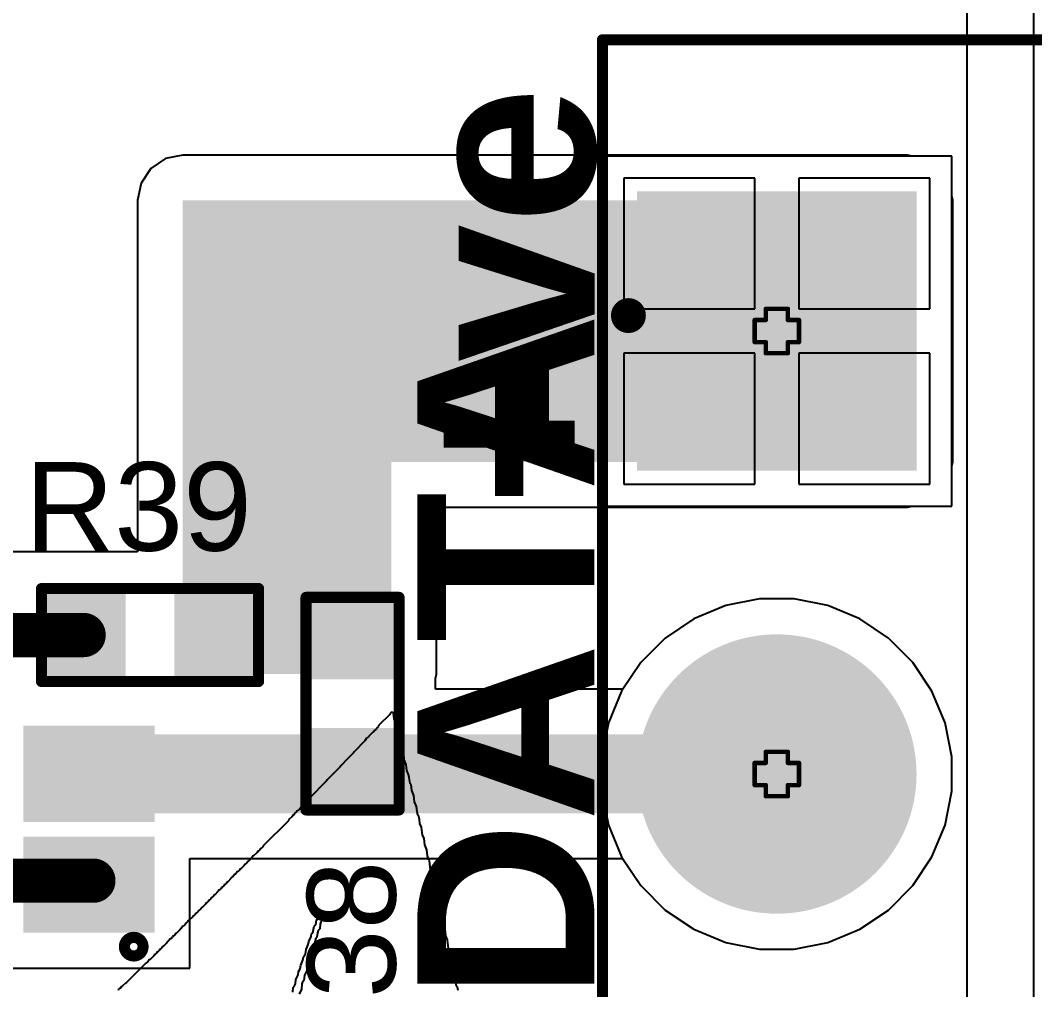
# Model space of a CAD drawing. Header units: inches. Extents: x -3 to 5437, y -3 to 5435.
# Drawn here: x 181.34 to 192.97, y 61.27 to 72.39 of the extents above; entities that cross this region are included whole.
import ezdxf

# ---------------------------------------------------------------- set-up
doc = ezdxf.new("R2010")
doc.units = ezdxf.units.IN
for name, color, linetype in [('Bottom Layer', 5, 'Continuous'), ('Bottom Overlay', 54, 'Continuous'), ('Bottom Solder', 6, 'Continuous'), ('Drill Drawing', 1, 'Continuous'), ('GND', 16, 'Continuous'), ('Multi-Layer', 9, 'Continuous'), ('Pad Holes', 156, 'Continuous'), ('PWR', 76, 'Continuous'), ('Top Layer', 1, 'Continuous'), ('Top Overlay', 2, 'Continuous'), ('Top Paste', 8, 'Continuous'), ('Top Solder', 216, 'Continuous')]:
    doc.layers.add(name, color=color, linetype=linetype)
doc.styles.add('Arial', font='', dxfattribs={"height": 0.2})
doc.styles.add('Arial_Bold', font='', dxfattribs={"height": 0.2})
doc.styles.get('Arial').set_extended_font_data('Arial')
doc.styles.get('Arial_Bold').set_extended_font_data('Arial', bold=True)

# ---------------------------------------------------------------- blocks, each defined once
blk = doc.blocks.new('R___0603_226')
at = {"layer": 'Top Layer'}
for points in [[(-0.381, 0.4445), (-0.381, -0.4445), (-1.143, -0.4445), (-1.143, 0.4445)], [(1.143, 0.4445), (1.143, -0.4445), (0.381, -0.4445), (0.381, 0.4445)]]:
    blk.add_hatch(color=1, dxfattribs=at).paths.add_polyline_path(points)
at = {"layer": 'Top Paste'}
for points in [[(-0.381, 0.4445), (-0.381, -0.4445), (-1.143, -0.4445), (-1.143, 0.4445)], [(1.143, 0.4445), (1.143, -0.4445), (0.381, -0.4445), (0.381, 0.4445)]]:
    blk.add_hatch(color=8, dxfattribs=at).paths.add_polyline_path(points)
at = {"layer": 'Top Solder'}
for points in [[(-0.2794, 0.5461), (-0.2794, -0.5461), (-1.2446, -0.5461), (-1.2446, 0.5461)], [(1.2446, 0.5461), (1.2446, -0.5461), (0.2794, -0.5461), (0.2794, 0.5461)]]:
    blk.add_hatch(color=216, dxfattribs=at).paths.add_polyline_path(points)
at = {"layer": 'Top Overlay'}
for points in [[(-1.2192, 0.5334, 0.127, 0.127, 0), (-1.2192, -0.5334, 0.127, 0.127, 0)], [(-1.2192, 0.5334, 0.127, 0.127, 0), (1.2192, 0.5334, 0.127, 0.127, 0)], [(1.2192, 0.5334, 0.127, 0.127, 0), (1.2192, -0.5334, 0.127, 0.127, 0)], [(-1.2192, -0.5334, 0.127, 0.127, 0), (1.2192, -0.5334, 0.127, 0.127, 0)]]:
    blk.add_lwpolyline(points, format="xyseb", dxfattribs=at)
for points in [[(-1.25095, 0.5334, 0.0635, 0.0635, 1), (-1.18745, 0.5334, 0.0635, 0.0635, 1)], [(-1.25095, 0.5334, 0.0635, 0.0635, 1), (-1.18745, 0.5334, 0.0635, 0.0635, 1)], [(1.18745, 0.5334, 0.0635, 0.0635, 1), (1.25095, 0.5334, 0.0635, 0.0635, 1)], [(1.18745, 0.5334, 0.0635, 0.0635, 1), (1.25095, 0.5334, 0.0635, 0.0635, 1)], [(-1.25095, -0.5334, 0.0635, 0.0635, 1), (-1.18745, -0.5334, 0.0635, 0.0635, 1)], [(-1.25095, -0.5334, 0.0635, 0.0635, 1), (-1.18745, -0.5334, 0.0635, 0.0635, 1)], [(1.18745, -0.5334, 0.0635, 0.0635, 1), (1.25095, -0.5334, 0.0635, 0.0635, 1)], [(1.18745, -0.5334, 0.0635, 0.0635, 1), (1.25095, -0.5334, 0.0635, 0.0635, 1)]]:
    blk.add_lwpolyline(points, format="xyseb", close=True, dxfattribs=at)
blk = doc.blocks.new('PS2801C_1_F3_A_229')
at = {"layer": 'Top Layer'}
for points in [[(-3.8, 1.085), (-2.5, 1.085), (-2.5, 0.185), (-3.8, 0.185)], [(2.5, 1.085), (3.8, 1.085), (3.8, 0.185), (2.5, 0.185)], [(-3.8, -0.185), (-2.5, -0.185), (-2.5, -1.085), (-3.8, -1.085)], [(2.5, -0.185), (3.8, -0.185), (3.8, -1.085), (2.5, -1.085)]]:
    blk.add_hatch(color=1, dxfattribs=at).paths.add_polyline_path(points)
at = {"layer": 'Top Paste'}
for points in [[(-3.8, 1.085), (-2.5, 1.085), (-2.5, 0.185), (-3.8, 0.185)], [(2.5, 1.085), (3.8, 1.085), (3.8, 0.185), (2.5, 0.185)], [(-3.8, -0.185), (-2.5, -0.185), (-2.5, -1.085), (-3.8, -1.085)], [(2.5, -0.185), (3.8, -0.185), (3.8, -1.085), (2.5, -1.085)]]:
    blk.add_hatch(color=8, dxfattribs=at).paths.add_polyline_path(points)
at = {"layer": 'Top Solder'}
for points in [[(-3.902, 1.187), (-2.398, 1.187), (-2.398, 0.083), (-3.902, 0.083)], [(2.398, 1.187), (3.902, 1.187), (3.902, 0.083), (2.398, 0.083)], [(-3.902, -0.083), (-2.398, -0.083), (-2.398, -1.187), (-3.902, -1.187)], [(2.398, -0.083), (3.902, -0.083), (3.902, -1.187), (2.398, -1.187)]]:
    blk.add_hatch(color=216, dxfattribs=at).paths.add_polyline_path(points)
at = {"layer": 'Top Overlay'}
for points in [[(-3.556, 1.346, 0.127, 0.127, 1), (-3.77, 1.346, 0.127, 0.127, 1)], [(-3.802, 1.346, 0.0635, 0.0635, 1), (-3.738, 1.346, 0.0635, 0.0635, 1)], [(-3.588, 1.346, 0.0635, 0.0635, 1), (-3.525, 1.346, 0.0635, 0.0635, 1)], [(-1.917, 1.448, 0.0635, 0.0635, 1), (-1.853, 1.448, 0.0635, 0.0635, 1)], [(1.969, 1.448, 0.0635, 0.0635, 1), (2.033, 1.448, 0.0635, 0.0635, 1)], [(-1.917, -1.448, 0.0635, 0.0635, 1), (-1.853, -1.448, 0.0635, 0.0635, 1)], [(1.969, -1.448, 0.0635, 0.0635, 1), (2.033, -1.448, 0.0635, 0.0635, 1)]]:
    blk.add_lwpolyline(points, format="xyseb", close=True, dxfattribs=at)
for points in [[(2.001, 1.448, 0.127, 0.127, 0), (-1.885, 1.448, 0.127, 0.127, 0)], [(2.001, -1.448, 0.127, 0.127, 0), (-1.885, -1.448, 0.127, 0.127, 0)]]:
    blk.add_lwpolyline(points, format="xyseb", dxfattribs=at)
blk = doc.blocks.new('TBP01R1_508_03BE_326')
at = {"layer": 'Bottom Layer'}
blk.add_hatch(color=5, dxfattribs=at).paths.add_polyline_path([(-4.04, 1.5), (-1.04, 1.5), (-1.04, -1.5), (-4.04, -1.5)])
h = blk.add_hatch(color=5, dxfattribs=at)
edge = h.paths.add_edge_path()
edge.add_arc((2.54, 0), 1.5, 0, 360)
at = {"layer": 'Bottom Solder'}
blk.add_hatch(color=6, dxfattribs=at).paths.add_polyline_path([(-4.142, 1.602), (-0.938, 1.602), (-0.938, -1.602), (-4.142, -1.602)])
h = blk.add_hatch(color=6, dxfattribs=at)
edge = h.paths.add_edge_path()
edge.add_arc((2.54, 0), 1.602, 0, 360)
at = {"layer": 'GND'}
blk.add_hatch(color=16, dxfattribs=at).paths.add_polyline_path([(-4.04, 1.5), (-1.04, 1.5), (-1.04, -1.5), (-4.04, -1.5)])
h = blk.add_hatch(color=16, dxfattribs=at)
edge = h.paths.add_edge_path()
edge.add_arc((2.54, 0), 1.5, 0, 360)
at = {"layer": 'Multi-Layer'}
blk.add_hatch(color=9, dxfattribs=at).paths.add_polyline_path([(-4.04, 1.5), (-1.04, 1.5), (-1.04, -1.5), (-4.04, -1.5)])
h = blk.add_hatch(color=9, dxfattribs=at)
edge = h.paths.add_edge_path()
edge.add_arc((2.54, 0), 1.5, 0, 360)
at = {"layer": 'Pad Holes'}
h = blk.add_hatch(color=7, dxfattribs=at)
edge = h.paths.add_edge_path()
edge.add_arc((-2.54, 0), 0.85, 0, 360)
h = blk.add_hatch(color=7, dxfattribs=at)
edge = h.paths.add_edge_path()
edge.add_arc((2.54, 0), 0.85, 0, 360)
at = {"layer": 'PWR'}
blk.add_hatch(color=76, dxfattribs=at).paths.add_polyline_path([(-4.04, 1.5), (-1.04, 1.5), (-1.04, -1.5), (-4.04, -1.5)])
h = blk.add_hatch(color=76, dxfattribs=at)
edge = h.paths.add_edge_path()
edge.add_arc((2.54, 0), 1.5, 0, 360)
at = {"layer": 'Top Layer'}
blk.add_hatch(color=1, dxfattribs=at).paths.add_polyline_path([(-4.04, 1.5), (-1.04, 1.5), (-1.04, -1.5), (-4.04, -1.5)])
h = blk.add_hatch(color=1, dxfattribs=at)
edge = h.paths.add_edge_path()
edge.add_arc((2.54, 0), 1.5, 0, 360)
at = {"layer": 'Top Solder'}
blk.add_hatch(color=216, dxfattribs=at).paths.add_polyline_path([(-4.142, 1.602), (-0.938, 1.602), (-0.938, -1.602), (-4.142, -1.602)])
h = blk.add_hatch(color=216, dxfattribs=at)
edge = h.paths.add_edge_path()
edge.add_arc((2.54, 0), 1.602, 0, 360)
at = {"layer": 'Top Overlay'}
for points in [[(-5.88, -2, 0.127, 0.127, 0), (-5.88, 10, 0.127, 0.127, 0)], [(10.96, -2, 0.127, 0.127, 0), (-5.88, -2, 0.127, 0.127, 0)]]:
    blk.add_lwpolyline(points, format="xyseb", dxfattribs=at)
for points in [[(-2.618, -1.702, 0.2, 0.2, 1), (-2.818, -1.702, 0.2, 0.2, 1)], [(-2.868, -1.702, 0.1, 0.1, 1), (-2.768, -1.702, 0.1, 0.1, 1)], [(-2.668, -1.702, 0.1, 0.1, 1), (-2.568, -1.702, 0.1, 0.1, 1)], [(-5.912, -2, 0.0635, 0.0635, 1), (-5.848, -2, 0.0635, 0.0635, 1)], [(-5.912, -2, 0.0635, 0.0635, 1), (-5.848, -2, 0.0635, 0.0635, 1)]]:
    blk.add_lwpolyline(points, format="xyseb", close=True, dxfattribs=at)
blk = doc.blocks.new('RES_0603_432')
at = {"layer": 'Top Layer'}
for points in [[(-0.381, 0.4445), (-0.381, -0.4445), (-1.143, -0.4445), (-1.143, 0.4445)], [(1.143, 0.4445), (1.143, -0.4445), (0.381, -0.4445), (0.381, 0.4445)]]:
    blk.add_hatch(color=1, dxfattribs=at).paths.add_polyline_path(points)
at = {"layer": 'Top Paste'}
for points in [[(-0.381, 0.4445), (-0.381, -0.4445), (-1.143, -0.4445), (-1.143, 0.4445)], [(1.143, 0.4445), (1.143, -0.4445), (0.381, -0.4445), (0.381, 0.4445)]]:
    blk.add_hatch(color=8, dxfattribs=at).paths.add_polyline_path(points)
at = {"layer": 'Top Solder'}
for points in [[(-0.2794, 0.5461), (-0.2794, -0.5461), (-1.2446, -0.5461), (-1.2446, 0.5461)], [(1.2446, 0.5461), (1.2446, -0.5461), (0.2794, -0.5461), (0.2794, 0.5461)]]:
    blk.add_hatch(color=216, dxfattribs=at).paths.add_polyline_path(points)
at = {"layer": 'Top Overlay'}
for points in [[(-1.2446, 0.5334, 0.127, 0.127, 0), (1.2446, 0.5334, 0.127, 0.127, 0)], [(-1.2446, -0.5334, 0.127, 0.127, 0), (-1.2446, 0.5334, 0.127, 0.127, 0)], [(1.2446, -0.5334, 0.127, 0.127, 0), (1.2446, 0.5334, 0.127, 0.127, 0)], [(-1.2446, -0.5334, 0.127, 0.127, 0), (1.2446, -0.5334, 0.127, 0.127, 0)]]:
    blk.add_lwpolyline(points, format="xyseb", dxfattribs=at)
for points in [[(-1.27635, 0.5334, 0.0635, 0.0635, 1), (-1.21285, 0.5334, 0.0635, 0.0635, 1)], [(-1.27635, 0.5334, 0.0635, 0.0635, 1), (-1.21285, 0.5334, 0.0635, 0.0635, 1)], [(1.21285, 0.5334, 0.0635, 0.0635, 1), (1.27635, 0.5334, 0.0635, 0.0635, 1)], [(1.21285, 0.5334, 0.0635, 0.0635, 1), (1.27635, 0.5334, 0.0635, 0.0635, 1)], [(-1.27635, -0.5334, 0.0635, 0.0635, 1), (-1.21285, -0.5334, 0.0635, 0.0635, 1)], [(-1.27635, -0.5334, 0.0635, 0.0635, 1), (-1.21285, -0.5334, 0.0635, 0.0635, 1)], [(1.21285, -0.5334, 0.0635, 0.0635, 1), (1.27635, -0.5334, 0.0635, 0.0635, 1)], [(1.21285, -0.5334, 0.0635, 0.0635, 1), (1.27635, -0.5334, 0.0635, 0.0635, 1)]]:
    blk.add_lwpolyline(points, format="xyseb", close=True, dxfattribs=at)

msp = doc.modelspace()

# ---------------------------------------------------------------- hatches: boundary and pattern name
at = {"layer": 'Top Layer'}
for points in [[(183.206, 64.894), (185.596, 64.894), (185.596, 70.327), (183.206, 70.327)], [(183.206, 67.327), (191.517, 67.327), (191.517, 70.327), (183.206, 70.327)], [(181.505, 63.298), (190.017, 63.298), (190.017, 64.204), (181.505, 64.204)]]:
    msp.add_hatch(color=1, dxfattribs=at).paths.add_polyline_path(points)

# ---------------------------------------------------------------- linework, layer by layer
at = {"layer": 'Bottom Layer'}
for p, q in [((192.964, 22.022), (192.964, 82.956)), ((192.195, 82.54), (192.195, 22.34)), ((192.025, 70.835), (188.009, 70.835)), ((188.009, 70.835), (188.009, 66.819)), ((192.025, 66.819), (192.025, 70.835)), ((188.009, 66.819), (192.025, 66.819)), ((189.819, 65.755), (189.431, 65.678)), ((190.215, 65.755), (189.819, 65.755)), ((190.603, 65.678), (190.215, 65.755)), ((189.431, 65.678), (189.066, 65.527)), ((190.968, 65.527), (190.603, 65.678)), ((189.066, 65.527), (188.737, 65.307)), ((191.297, 65.307), (190.968, 65.527)), ((188.737, 65.307), (188.457, 65.027)), ((191.577, 65.027), (191.297, 65.307)), ((188.457, 65.027), (188.237, 64.698)), ((191.796, 64.698), (191.577, 65.027)), ((188.237, 64.698), (188.086, 64.333)), ((191.948, 64.333), (191.796, 64.698)), ((188.086, 64.333), (188.009, 63.945)), ((192.025, 63.945), (191.948, 64.333)), ((188.009, 63.945), (188.009, 63.549)), ((192.025, 63.549), (192.025, 63.945)), ((188.009, 63.549), (188.086, 63.161)), ((191.948, 63.161), (192.025, 63.549)), ((188.086, 63.161), (188.237, 62.796)), ((191.796, 62.796), (191.948, 63.161)), ((188.237, 62.796), (188.457, 62.467)), ((191.577, 62.467), (191.796, 62.796)), ((188.457, 62.467), (188.737, 62.187)), ((191.297, 62.187), (191.577, 62.467)), ((188.737, 62.187), (189.066, 61.968)), ((190.968, 61.968), (191.297, 62.187)), ((189.066, 61.968), (189.431, 61.816)), ((190.603, 61.816), (190.968, 61.968)), ((189.431, 61.816), (189.819, 61.739)), ((190.215, 61.739), (190.603, 61.816)), ((189.819, 61.739), (190.215, 61.739))]:
    msp.add_line(p, q, dxfattribs=at)
at = {"layer": 'Bottom Overlay'}
for p, q in [((185.584, 64.442), (185.578, 64.429)), ((185.6, 64.457), (185.584, 64.442)), ((185.615, 64.454), (185.6, 64.457)), ((185.621, 64.442), (185.615, 64.454)), ((185.628, 64.38), (185.621, 64.442)), ((185.578, 64.429), (185.455, 64.306)), ((185.646, 64.337), (185.628, 64.38)), ((185.652, 64.299), (185.646, 64.337)), ((185.383, 64.228), (185.337, 64.182)), ((185.396, 64.235), (185.383, 64.228)), ((185.402, 64.247), (185.396, 64.235)), ((185.424, 64.262), (185.402, 64.247)), ((185.43, 64.275), (185.424, 64.262)), ((185.448, 64.293), (185.43, 64.275)), ((185.455, 64.306), (185.448, 64.293)), ((185.658, 64.256), (185.652, 64.299)), ((185.665, 64.232), (185.658, 64.256)), ((185.677, 64.219), (185.665, 64.232)), ((185.683, 64.164), (185.677, 64.219)), ((185.294, 64.126), (185.17, 64.003)), ((185.312, 64.157), (185.294, 64.126)), ((185.322, 64.167), (185.312, 64.157)), ((185.334, 64.173), (185.322, 64.167)), ((185.337, 64.182), (185.334, 64.173)), ((185.696, 64.12), (185.683, 64.164)), ((185.708, 64.108), (185.696, 64.12)), ((185.714, 64.04), (185.708, 64.108)), ((185.164, 63.991), (185.099, 63.926)), ((185.17, 64.003), (185.164, 63.991)), ((185.72, 64.015), (185.714, 64.04)), ((185.739, 63.984), (185.72, 64.015)), ((185.745, 63.91), (185.739, 63.984)), ((185.096, 63.923), (185.016, 63.842)), ((185.099, 63.926), (185.096, 63.923)), ((185.767, 63.858), (185.745, 63.91)), ((185.776, 63.787), (185.767, 63.858)), ((185.01, 63.83), (184.861, 63.682)), ((185.016, 63.842), (185.01, 63.83)), ((185.794, 63.743), (185.776, 63.787)), ((185.801, 63.706), (185.794, 63.743)), ((184.855, 63.669), (184.657, 63.472)), ((184.861, 63.682), (184.855, 63.669)), ((185.807, 63.663), (185.801, 63.706)), ((185.813, 63.638), (185.807, 63.663)), ((185.825, 63.626), (185.813, 63.638)), ((185.831, 63.558), (185.825, 63.626)), ((185.856, 63.502), (185.831, 63.558)), ((184.593, 63.394), (184.58, 63.388)), ((184.605, 63.413), (184.593, 63.394)), ((184.627, 63.428), (184.605, 63.413)), ((184.633, 63.441), (184.627, 63.428)), ((184.651, 63.459), (184.633, 63.441)), ((184.657, 63.472), (184.651, 63.459)), ((185.862, 63.428), (185.856, 63.502)), ((185.887, 63.373), (185.862, 63.428)), ((184.478, 63.28), (184.46, 63.268)), ((184.484, 63.292), (184.478, 63.28)), ((184.494, 63.302), (184.484, 63.292)), ((184.506, 63.308), (184.494, 63.302)), ((184.518, 63.326), (184.506, 63.308)), ((184.54, 63.342), (184.518, 63.326)), ((184.546, 63.354), (184.54, 63.342)), ((184.555, 63.363), (184.546, 63.354)), ((184.568, 63.37), (184.555, 63.363)), ((184.58, 63.388), (184.568, 63.37)), ((185.893, 63.317), (185.887, 63.373)), ((185.899, 63.274), (185.893, 63.317)), ((184.416, 63.212), (184.126, 62.922)), ((184.423, 63.224), (184.416, 63.212)), ((184.454, 63.255), (184.423, 63.224)), ((184.46, 63.268), (184.454, 63.255)), ((185.912, 63.261), (185.899, 63.274)), ((185.918, 63.224), (185.912, 63.261)), ((185.924, 63.181), (185.918, 63.224)), ((185.943, 63.138), (185.924, 63.181)), ((185.949, 63.076), (185.943, 63.138)), ((185.955, 63.051), (185.949, 63.076)), ((185.974, 63.008), (185.955, 63.051)), ((185.98, 62.934), (185.974, 63.008)), ((186.004, 62.878), (185.98, 62.934)), ((184.058, 62.847), (184.018, 62.807)), ((184.064, 62.86), (184.058, 62.847)), ((184.074, 62.863), (184.064, 62.86)), ((184.089, 62.878), (184.074, 62.863)), ((184.095, 62.891), (184.089, 62.878)), ((184.104, 62.894), (184.095, 62.891)), ((184.12, 62.909), (184.104, 62.894)), ((184.126, 62.922), (184.12, 62.909)), ((186.011, 62.81), (186.004, 62.878)), ((183.91, 62.699), (183.87, 62.659)), ((183.916, 62.711), (183.91, 62.699)), ((183.925, 62.715), (183.916, 62.711)), ((183.941, 62.73), (183.925, 62.715)), ((183.947, 62.742), (183.941, 62.73)), ((183.956, 62.745), (183.947, 62.742)), ((183.972, 62.761), (183.956, 62.745)), ((183.978, 62.773), (183.972, 62.761)), ((183.987, 62.776), (183.978, 62.773)), ((184.002, 62.792), (183.987, 62.776)), ((184.009, 62.804), (184.002, 62.792)), ((184.018, 62.807), (184.009, 62.804)), ((186.023, 62.767), (186.011, 62.81)), ((186.035, 62.755), (186.023, 62.767)), ((186.042, 62.674), (186.035, 62.755)), ((183.792, 62.582), (183.777, 62.566)), ((183.799, 62.594), (183.792, 62.582)), ((183.808, 62.597), (183.799, 62.594)), ((183.823, 62.613), (183.808, 62.597)), ((183.829, 62.625), (183.823, 62.613)), ((183.839, 62.628), (183.829, 62.625)), ((183.854, 62.644), (183.839, 62.628)), ((183.86, 62.656), (183.854, 62.644)), ((183.87, 62.659), (183.86, 62.656)), ((186.048, 62.65), (186.042, 62.674)), ((186.06, 62.637), (186.048, 62.65)), ((186.066, 62.625), (186.06, 62.637)), ((186.072, 62.545), (186.066, 62.625)), ((183.675, 62.464), (183.66, 62.449)), ((183.681, 62.477), (183.675, 62.464)), ((183.69, 62.48), (183.681, 62.477)), ((183.706, 62.495), (183.69, 62.48)), ((183.712, 62.508), (183.706, 62.495)), ((183.721, 62.511), (183.712, 62.508)), ((183.761, 62.551), (183.721, 62.511)), ((183.768, 62.563), (183.761, 62.551)), ((183.777, 62.566), (183.768, 62.563)), ((186.088, 62.505), (186.072, 62.545)), ((186.097, 62.471), (186.088, 62.505)), ((186.103, 62.409), (186.097, 62.471)), ((183.558, 62.347), (183.542, 62.331)), ((183.564, 62.359), (183.558, 62.347)), ((183.573, 62.362), (183.564, 62.359)), ((183.613, 62.403), (183.573, 62.362)), ((183.619, 62.415), (183.613, 62.403)), ((183.629, 62.418), (183.619, 62.415)), ((183.644, 62.433), (183.629, 62.418)), ((183.65, 62.446), (183.644, 62.433)), ((183.66, 62.449), (183.65, 62.446)), ((186.11, 62.384), (186.103, 62.409)), ((186.122, 62.372), (186.11, 62.384)), ((186.128, 62.304), (186.122, 62.372)), ((183.465, 62.254), (183.425, 62.214)), ((183.471, 62.267), (183.465, 62.254)), ((183.48, 62.27), (183.471, 62.267)), ((183.496, 62.285), (183.48, 62.27)), ((183.502, 62.298), (183.496, 62.285)), ((183.511, 62.301), (183.502, 62.298)), ((183.527, 62.316), (183.511, 62.301)), ((183.533, 62.328), (183.527, 62.316)), ((183.542, 62.331), (183.533, 62.328)), ((186.134, 62.279), (186.128, 62.304)), ((186.153, 62.236), (186.134, 62.279)), ((186.159, 62.168), (186.153, 62.236)), ((183.323, 62.118), (183.317, 62.106)), ((183.332, 62.121), (183.323, 62.118)), ((183.347, 62.137), (183.332, 62.121)), ((183.354, 62.149), (183.347, 62.137)), ((183.363, 62.152), (183.354, 62.149)), ((183.378, 62.168), (183.363, 62.152)), ((183.385, 62.18), (183.378, 62.168)), ((183.394, 62.183), (183.385, 62.18)), ((183.409, 62.199), (183.394, 62.183)), ((183.415, 62.211), (183.409, 62.199)), ((183.425, 62.214), (183.415, 62.211)), ((184.762, 62.112), (184.772, 62.146)), ((184.772, 62.146), (184.79, 62.152)), ((184.79, 62.152), (184.806, 62.137)), ((184.806, 62.137), (184.812, 62.094)), ((186.165, 62.143), (186.159, 62.168)), ((186.184, 62.1), (186.165, 62.143)), ((183.205, 62.001), (183.199, 61.989)), ((183.215, 62.004), (183.205, 62.001)), ((183.23, 62.019), (183.215, 62.004)), ((183.236, 62.032), (183.23, 62.019)), ((183.246, 62.035), (183.236, 62.032)), ((183.261, 62.05), (183.246, 62.035)), ((183.267, 62.063), (183.261, 62.05)), ((183.276, 62.066), (183.267, 62.063)), ((183.317, 62.106), (183.276, 62.066)), ((184.695, 61.927), (184.713, 62.001)), ((184.713, 62.001), (184.732, 62.019)), ((184.732, 62.019), (184.738, 62.075)), ((184.738, 62.075), (184.756, 62.087)), ((184.756, 62.087), (184.762, 62.112)), ((184.781, 62.026), (184.775, 61.97)), ((184.787, 62.05), (184.781, 62.026)), ((184.8, 62.063), (184.787, 62.05)), ((184.806, 62.075), (184.8, 62.063)), ((184.812, 62.094), (184.806, 62.075)), ((186.19, 62.026), (186.184, 62.1)), ((186.208, 61.982), (186.19, 62.026)), ((183.088, 61.884), (183.082, 61.871)), ((183.097, 61.887), (183.088, 61.884)), ((183.113, 61.902), (183.097, 61.887)), ((183.119, 61.914), (183.113, 61.902)), ((183.128, 61.917), (183.119, 61.914)), ((183.168, 61.958), (183.128, 61.917)), ((183.174, 61.97), (183.168, 61.958)), ((183.184, 61.973), (183.174, 61.97)), ((183.199, 61.989), (183.184, 61.973)), ((184.651, 61.828), (184.676, 61.884)), ((184.676, 61.884), (184.682, 61.914)), ((184.682, 61.914), (184.695, 61.927)), ((184.75, 61.927), (184.744, 61.877)), ((184.756, 61.951), (184.75, 61.927)), ((184.775, 61.97), (184.756, 61.951)), ((186.215, 61.97), (186.208, 61.982)), ((186.221, 61.89), (186.215, 61.97)), ((186.239, 61.846), (186.221, 61.89)), ((182.971, 61.766), (182.964, 61.754)), ((182.98, 61.769), (182.971, 61.766)), ((183.02, 61.809), (182.98, 61.769)), ((183.026, 61.822), (183.02, 61.809)), ((183.035, 61.825), (183.026, 61.822)), ((183.051, 61.84), (183.035, 61.825)), ((183.057, 61.853), (183.051, 61.84)), ((183.066, 61.856), (183.057, 61.853)), ((183.082, 61.871), (183.066, 61.856)), ((184.62, 61.735), (184.645, 61.791)), ((184.645, 61.791), (184.651, 61.828)), ((184.701, 61.766), (184.688, 61.717)), ((184.713, 61.778), (184.701, 61.766)), ((184.719, 61.822), (184.713, 61.778)), ((184.732, 61.865), (184.719, 61.822)), ((184.744, 61.877), (184.732, 61.865)), ((186.245, 61.809), (186.239, 61.846)), ((186.252, 61.748), (186.245, 61.809)), ((182.872, 61.661), (182.832, 61.621)), ((182.878, 61.673), (182.872, 61.661)), ((182.887, 61.677), (182.878, 61.673)), ((182.903, 61.692), (182.887, 61.677)), ((182.909, 61.704), (182.903, 61.692)), ((182.918, 61.707), (182.909, 61.704)), ((182.934, 61.723), (182.918, 61.707)), ((182.94, 61.735), (182.934, 61.723)), ((182.949, 61.738), (182.94, 61.735)), ((182.964, 61.754), (182.949, 61.738)), ((184.583, 61.612), (184.589, 61.649)), ((184.589, 61.649), (184.614, 61.686)), ((184.614, 61.686), (184.62, 61.735)), ((184.682, 61.686), (184.657, 61.63)), ((184.688, 61.717), (184.682, 61.686)), ((186.27, 61.704), (186.252, 61.748)), ((186.276, 61.636), (186.27, 61.704)), ((182.782, 61.578), (182.56, 61.355)), ((182.804, 61.593), (182.782, 61.578)), ((182.819, 61.615), (182.804, 61.593)), ((182.832, 61.621), (182.819, 61.615)), ((184.552, 61.513), (184.559, 61.556)), ((184.559, 61.556), (184.583, 61.612)), ((184.633, 61.537), (184.627, 61.494)), ((184.651, 61.581), (184.633, 61.537)), ((184.657, 61.63), (184.651, 61.581)), ((186.283, 61.612), (186.276, 61.636)), ((186.301, 61.568), (186.283, 61.612)), ((186.307, 61.507), (186.301, 61.568)), ((184.503, 61.389), (184.528, 61.445)), ((184.528, 61.445), (184.534, 61.482)), ((184.534, 61.482), (184.552, 61.513)), ((184.602, 61.439), (184.593, 61.38)), ((184.627, 61.494), (184.602, 61.439)), ((186.313, 61.463), (186.307, 61.507)), ((186.329, 61.436), (186.313, 61.463)), ((186.338, 61.358), (186.329, 61.436)), ((182.504, 61.312), (182.492, 61.293)), ((182.516, 61.318), (182.504, 61.312)), ((182.547, 61.349), (182.516, 61.318)), ((182.56, 61.355), (182.547, 61.349)), ((184.472, 61.297), (184.484, 61.309)), ((184.484, 61.309), (184.497, 61.34)), ((184.497, 61.34), (184.503, 61.389)), ((184.571, 61.34), (184.565, 61.278)), ((184.583, 61.371), (184.571, 61.34)), ((184.593, 61.38), (184.583, 61.371)), ((186.344, 61.315), (186.338, 61.358)), ((186.357, 61.303), (186.344, 61.315)), ((186.363, 61.266), (186.357, 61.303)), ((182.47, 61.278), (182.464, 61.266)), ((182.479, 61.287), (182.47, 61.278)), ((182.492, 61.293), (182.479, 61.287)), ((184.466, 61.247), (184.472, 61.297)), ((184.565, 61.278), (184.54, 61.222))]:
    msp.add_line(p, q, dxfattribs=at)
at = {"layer": 'Drill Drawing'}
for points in [[(189.89, 68.954, 0.0508, 0.0508, 0), (189.89, 69.081, 0.0508, 0.0508, 0)], [(189.89, 69.081, 0.0508, 0.0508, 0), (190.144, 69.081, 0.0508, 0.0508, 0)], [(190.144, 68.954, 0.0508, 0.0508, 0), (190.144, 69.081, 0.0508, 0.0508, 0)], [(189.763, 68.7, 0.0508, 0.0508, 0), (189.763, 68.954, 0.0508, 0.0508, 0)], [(189.763, 68.954, 0.0508, 0.0508, 0), (189.89, 68.954, 0.0508, 0.0508, 0)], [(190.144, 68.954, 0.0508, 0.0508, 0), (190.271, 68.954, 0.0508, 0.0508, 0)], [(190.271, 68.7, 0.0508, 0.0508, 0), (190.271, 68.954, 0.0508, 0.0508, 0)], [(189.763, 68.7, 0.0508, 0.0508, 0), (189.89, 68.7, 0.0508, 0.0508, 0)], [(189.89, 68.573, 0.0508, 0.0508, 0), (189.89, 68.7, 0.0508, 0.0508, 0)], [(190.144, 68.7, 0.0508, 0.0508, 0), (190.271, 68.7, 0.0508, 0.0508, 0)], [(190.144, 68.573, 0.0508, 0.0508, 0), (190.144, 68.7, 0.0508, 0.0508, 0)], [(189.89, 68.573, 0.0508, 0.0508, 0), (190.144, 68.573, 0.0508, 0.0508, 0)], [(189.89, 63.874, 0.0508, 0.0508, 0), (189.89, 64.001, 0.0508, 0.0508, 0)], [(189.89, 64.001, 0.0508, 0.0508, 0), (190.144, 64.001, 0.0508, 0.0508, 0)], [(190.144, 63.874, 0.0508, 0.0508, 0), (190.144, 64.001, 0.0508, 0.0508, 0)], [(189.763, 63.62, 0.0508, 0.0508, 0), (189.763, 63.874, 0.0508, 0.0508, 0)], [(189.763, 63.874, 0.0508, 0.0508, 0), (189.89, 63.874, 0.0508, 0.0508, 0)], [(190.144, 63.874, 0.0508, 0.0508, 0), (190.271, 63.874, 0.0508, 0.0508, 0)], [(190.271, 63.62, 0.0508, 0.0508, 0), (190.271, 63.874, 0.0508, 0.0508, 0)], [(189.763, 63.62, 0.0508, 0.0508, 0), (189.89, 63.62, 0.0508, 0.0508, 0)], [(189.89, 63.493, 0.0508, 0.0508, 0), (189.89, 63.62, 0.0508, 0.0508, 0)], [(190.144, 63.62, 0.0508, 0.0508, 0), (190.271, 63.62, 0.0508, 0.0508, 0)], [(190.144, 63.493, 0.0508, 0.0508, 0), (190.144, 63.62, 0.0508, 0.0508, 0)], [(189.89, 63.493, 0.0508, 0.0508, 0), (190.144, 63.493, 0.0508, 0.0508, 0)]]:
    msp.add_lwpolyline(points, format="xyseb", dxfattribs=at)
for points in [[(189.877, 69.081, 0.0254, 0.0254, 1), (189.903, 69.081, 0.0254, 0.0254, 1)], [(189.877, 69.081, 0.0254, 0.0254, 1), (189.903, 69.081, 0.0254, 0.0254, 1)], [(190.131, 69.081, 0.0254, 0.0254, 1), (190.157, 69.081, 0.0254, 0.0254, 1)], [(190.131, 69.081, 0.0254, 0.0254, 1), (190.157, 69.081, 0.0254, 0.0254, 1)], [(189.75, 68.954, 0.0254, 0.0254, 1), (189.776, 68.954, 0.0254, 0.0254, 1)], [(189.75, 68.954, 0.0254, 0.0254, 1), (189.776, 68.954, 0.0254, 0.0254, 1)], [(189.877, 68.954, 0.0254, 0.0254, 1), (189.903, 68.954, 0.0254, 0.0254, 1)], [(189.877, 68.954, 0.0254, 0.0254, 1), (189.903, 68.954, 0.0254, 0.0254, 1)], [(190.131, 68.954, 0.0254, 0.0254, 1), (190.157, 68.954, 0.0254, 0.0254, 1)], [(190.131, 68.954, 0.0254, 0.0254, 1), (190.157, 68.954, 0.0254, 0.0254, 1)], [(190.258, 68.954, 0.0254, 0.0254, 1), (190.284, 68.954, 0.0254, 0.0254, 1)], [(190.258, 68.954, 0.0254, 0.0254, 1), (190.284, 68.954, 0.0254, 0.0254, 1)], [(189.75, 68.7, 0.0254, 0.0254, 1), (189.776, 68.7, 0.0254, 0.0254, 1)], [(189.75, 68.7, 0.0254, 0.0254, 1), (189.776, 68.7, 0.0254, 0.0254, 1)], [(189.877, 68.7, 0.0254, 0.0254, 1), (189.903, 68.7, 0.0254, 0.0254, 1)], [(189.877, 68.7, 0.0254, 0.0254, 1), (189.903, 68.7, 0.0254, 0.0254, 1)], [(190.131, 68.7, 0.0254, 0.0254, 1), (190.157, 68.7, 0.0254, 0.0254, 1)], [(190.131, 68.7, 0.0254, 0.0254, 1), (190.157, 68.7, 0.0254, 0.0254, 1)], [(190.258, 68.7, 0.0254, 0.0254, 1), (190.284, 68.7, 0.0254, 0.0254, 1)], [(190.258, 68.7, 0.0254, 0.0254, 1), (190.284, 68.7, 0.0254, 0.0254, 1)], [(189.877, 68.573, 0.0254, 0.0254, 1), (189.903, 68.573, 0.0254, 0.0254, 1)], [(189.877, 68.573, 0.0254, 0.0254, 1), (189.903, 68.573, 0.0254, 0.0254, 1)], [(190.131, 68.573, 0.0254, 0.0254, 1), (190.157, 68.573, 0.0254, 0.0254, 1)], [(190.131, 68.573, 0.0254, 0.0254, 1), (190.157, 68.573, 0.0254, 0.0254, 1)], [(189.877, 64.001, 0.0254, 0.0254, 1), (189.903, 64.001, 0.0254, 0.0254, 1)], [(189.877, 64.001, 0.0254, 0.0254, 1), (189.903, 64.001, 0.0254, 0.0254, 1)], [(190.131, 64.001, 0.0254, 0.0254, 1), (190.157, 64.001, 0.0254, 0.0254, 1)], [(190.131, 64.001, 0.0254, 0.0254, 1), (190.157, 64.001, 0.0254, 0.0254, 1)], [(189.75, 63.874, 0.0254, 0.0254, 1), (189.776, 63.874, 0.0254, 0.0254, 1)], [(189.75, 63.874, 0.0254, 0.0254, 1), (189.776, 63.874, 0.0254, 0.0254, 1)], [(189.877, 63.874, 0.0254, 0.0254, 1), (189.903, 63.874, 0.0254, 0.0254, 1)], [(189.877, 63.874, 0.0254, 0.0254, 1), (189.903, 63.874, 0.0254, 0.0254, 1)], [(190.131, 63.874, 0.0254, 0.0254, 1), (190.157, 63.874, 0.0254, 0.0254, 1)], [(190.131, 63.874, 0.0254, 0.0254, 1), (190.157, 63.874, 0.0254, 0.0254, 1)], [(190.258, 63.874, 0.0254, 0.0254, 1), (190.284, 63.874, 0.0254, 0.0254, 1)], [(190.258, 63.874, 0.0254, 0.0254, 1), (190.284, 63.874, 0.0254, 0.0254, 1)], [(189.75, 63.62, 0.0254, 0.0254, 1), (189.776, 63.62, 0.0254, 0.0254, 1)], [(189.75, 63.62, 0.0254, 0.0254, 1), (189.776, 63.62, 0.0254, 0.0254, 1)], [(189.877, 63.62, 0.0254, 0.0254, 1), (189.903, 63.62, 0.0254, 0.0254, 1)], [(189.877, 63.62, 0.0254, 0.0254, 1), (189.903, 63.62, 0.0254, 0.0254, 1)], [(190.131, 63.62, 0.0254, 0.0254, 1), (190.157, 63.62, 0.0254, 0.0254, 1)], [(190.131, 63.62, 0.0254, 0.0254, 1), (190.157, 63.62, 0.0254, 0.0254, 1)], [(190.258, 63.62, 0.0254, 0.0254, 1), (190.284, 63.62, 0.0254, 0.0254, 1)], [(190.258, 63.62, 0.0254, 0.0254, 1), (190.284, 63.62, 0.0254, 0.0254, 1)], [(189.877, 63.493, 0.0254, 0.0254, 1), (189.903, 63.493, 0.0254, 0.0254, 1)], [(189.877, 63.493, 0.0254, 0.0254, 1), (189.903, 63.493, 0.0254, 0.0254, 1)], [(190.131, 63.493, 0.0254, 0.0254, 1), (190.157, 63.493, 0.0254, 0.0254, 1)], [(190.131, 63.493, 0.0254, 0.0254, 1), (190.157, 63.493, 0.0254, 0.0254, 1)]]:
    msp.add_lwpolyline(points, format="xyseb", close=True, dxfattribs=at)
at = {"layer": 'GND'}
for p, q in [((192.025, 70.835), (188.009, 70.835)), ((188.009, 70.835), (188.009, 66.819)), ((192.025, 66.819), (192.025, 70.835)), ((188.009, 66.819), (192.025, 66.819)), ((189.819, 65.755), (189.431, 65.678)), ((190.215, 65.755), (189.819, 65.755)), ((190.603, 65.678), (190.215, 65.755)), ((189.431, 65.678), (189.066, 65.527)), ((190.968, 65.527), (190.603, 65.678)), ((189.066, 65.527), (188.737, 65.307)), ((191.297, 65.307), (190.968, 65.527)), ((188.737, 65.307), (188.457, 65.027)), ((191.577, 65.027), (191.297, 65.307)), ((188.457, 65.027), (188.237, 64.698)), ((191.796, 64.698), (191.577, 65.027)), ((188.237, 64.698), (188.086, 64.333)), ((191.948, 64.333), (191.796, 64.698)), ((188.086, 64.333), (188.009, 63.945)), ((192.025, 63.945), (191.948, 64.333)), ((188.009, 63.945), (188.009, 63.549)), ((192.025, 63.549), (192.025, 63.945)), ((188.009, 63.549), (188.086, 63.161)), ((191.948, 63.161), (192.025, 63.549)), ((188.086, 63.161), (188.237, 62.796)), ((191.796, 62.796), (191.948, 63.161)), ((188.237, 62.796), (188.457, 62.467)), ((191.577, 62.467), (191.796, 62.796)), ((188.457, 62.467), (188.737, 62.187)), ((191.297, 62.187), (191.577, 62.467)), ((188.737, 62.187), (189.066, 61.968)), ((190.968, 61.968), (191.297, 62.187)), ((189.066, 61.968), (189.431, 61.816)), ((190.603, 61.816), (190.968, 61.968)), ((189.431, 61.816), (189.819, 61.739)), ((190.215, 61.739), (190.603, 61.816)), ((189.819, 61.739), (190.215, 61.739))]:
    msp.add_line(p, q, dxfattribs=at)
at = {"layer": 'PWR'}
for p, q in [((189.763, 70.581), (188.263, 70.581)), ((188.263, 70.581), (188.263, 69.081)), ((189.763, 69.081), (189.763, 70.581)), ((191.771, 70.581), (190.271, 70.581)), ((190.271, 70.581), (190.271, 69.081)), ((191.771, 69.081), (191.771, 70.581)), ((188.263, 69.081), (189.763, 69.081)), ((190.271, 69.081), (191.771, 69.081)), ((189.763, 68.573), (188.263, 68.573)), ((188.263, 68.573), (188.263, 67.073)), ((189.763, 67.073), (189.763, 68.573)), ((191.771, 68.573), (190.271, 68.573)), ((190.271, 68.573), (190.271, 67.073)), ((191.771, 67.073), (191.771, 68.573)), ((188.263, 67.073), (189.763, 67.073)), ((190.271, 67.073), (191.771, 67.073)), ((189.819, 65.755), (189.431, 65.678)), ((190.215, 65.755), (189.819, 65.755)), ((190.603, 65.678), (190.215, 65.755)), ((189.431, 65.678), (189.066, 65.527)), ((190.968, 65.527), (190.603, 65.678)), ((189.066, 65.527), (188.737, 65.307)), ((191.297, 65.307), (190.968, 65.527)), ((188.737, 65.307), (188.457, 65.027)), ((191.577, 65.027), (191.297, 65.307)), ((188.457, 65.027), (188.237, 64.698)), ((191.796, 64.698), (191.577, 65.027)), ((188.237, 64.698), (188.086, 64.333)), ((191.948, 64.333), (191.796, 64.698)), ((188.086, 64.333), (188.009, 63.945)), ((192.025, 63.945), (191.948, 64.333)), ((188.009, 63.945), (188.009, 63.549)), ((192.025, 63.549), (192.025, 63.945)), ((188.009, 63.549), (188.086, 63.161)), ((191.948, 63.161), (192.025, 63.549)), ((188.086, 63.161), (188.237, 62.796)), ((191.796, 62.796), (191.948, 63.161)), ((188.237, 62.796), (188.457, 62.467)), ((191.577, 62.467), (191.796, 62.796)), ((188.457, 62.467), (188.737, 62.187)), ((191.297, 62.187), (191.577, 62.467)), ((188.737, 62.187), (189.066, 61.968)), ((190.968, 61.968), (191.297, 62.187)), ((189.066, 61.968), (189.431, 61.816)), ((190.603, 61.816), (190.968, 61.968)), ((189.431, 61.816), (189.819, 61.739)), ((190.215, 61.739), (190.603, 61.816)), ((189.819, 61.739), (190.215, 61.739))]:
    msp.add_line(p, q, dxfattribs=at)
at = {"layer": 'Top Layer'}
for p, q in [((183.206, 70.845), (183.008, 70.806)), ((191.517, 70.845), (183.206, 70.845)), ((191.567, 70.835), (191.517, 70.845)), ((183.008, 70.806), (182.84, 70.693)), ((192.025, 70.835), (191.567, 70.835)), ((192.025, 70.377), (192.025, 70.835)), ((182.84, 70.693), (182.728, 70.525)), ((182.728, 70.525), (182.688, 70.327)), ((192.035, 70.327), (192.025, 70.377)), ((182.688, 70.327), (182.688, 67.327)), ((192.035, 67.327), (192.035, 70.327)), ((182.688, 67.327), (182.688, 66.294)), ((192.025, 67.277), (192.035, 67.327)), ((192.025, 66.819), (192.025, 67.277)), ((186.114, 64.894), (186.114, 66.809)), ((186.114, 66.809), (191.517, 66.809)), ((191.517, 66.809), (191.567, 66.819)), ((191.567, 66.819), (192.025, 66.819)), ((182.688, 66.294), (181.179, 66.294)), ((189.819, 65.755), (189.431, 65.678)), ((190.215, 65.755), (189.819, 65.755)), ((190.603, 65.678), (190.215, 65.755)), ((189.431, 65.678), (189.066, 65.527)), ((190.968, 65.527), (190.603, 65.678)), ((189.066, 65.527), (188.737, 65.307)), ((191.297, 65.307), (190.968, 65.527)), ((188.737, 65.307), (188.457, 65.027)), ((191.577, 65.027), (191.297, 65.307)), ((188.457, 65.027), (188.253, 64.722)), ((191.796, 64.698), (191.577, 65.027)), ((186.104, 64.844), (186.114, 64.894)), ((186.104, 64.722), (186.104, 64.844)), ((188.253, 64.722), (186.104, 64.722)), ((191.948, 64.333), (191.796, 64.698)), ((192.025, 63.945), (191.948, 64.333)), ((192.025, 63.549), (192.025, 63.945)), ((191.948, 63.161), (192.025, 63.549)), ((191.796, 62.796), (191.948, 63.161)), ((183.288, 61.52), (183.288, 62.78)), ((183.288, 62.78), (188.248, 62.78)), ((188.248, 62.78), (188.457, 62.467)), ((191.577, 62.467), (191.796, 62.796)), ((188.457, 62.467), (188.737, 62.187)), ((191.297, 62.187), (191.577, 62.467)), ((188.737, 62.187), (189.066, 61.968)), ((190.968, 61.968), (191.297, 62.187)), ((189.066, 61.968), (189.431, 61.816)), ((190.603, 61.816), (190.968, 61.968)), ((189.431, 61.816), (189.819, 61.739)), ((190.215, 61.739), (190.603, 61.816)), ((189.819, 61.739), (190.215, 61.739)), ((180.972, 61.52), (183.288, 61.52))]:
    msp.add_line(p, q, dxfattribs=at)
for points in [[(180.647, 65.341, 0.508, 0.508, 0), (182.068, 65.341, 0.508, 0.508, 0)], [(180.599, 62.524, 0.508, 0.508, 0), (182.18, 62.524, 0.508, 0.508, 0)]]:
    msp.add_lwpolyline(points, format="xyseb", dxfattribs=at)
for points in [[(181.941, 65.341, 0.254, 0.254, 1), (182.195, 65.341, 0.254, 0.254, 1)], [(182.053, 62.524, 0.254, 0.254, 1), (182.307, 62.524, 0.254, 0.254, 1)]]:
    msp.add_lwpolyline(points, format="xyseb", close=True, dxfattribs=at)

# ---------------------------------------------------------------- block references
for name, p, rotation in [('TBP01R1_508_03BE_326', (190.017, 66.287), 270), ('R___0603_226', (185.152, 64.554), 90), ('PS2801C_1_F3_A_229', (178.98, 63.113), 180)]:
    msp.add_blockref(name, p, dxfattribs=dict(rotation=rotation))
msp.add_blockref('RES_0603_432', (182.83, 65.341))

# ---------------------------------------------------------------- texts
at = {"layer": 'Top Overlay'}
for s, height, style, p in [('+ve', 2.032, 'Arial_Bold', (187.93, 66.816)), ('DATA', 2.032, 'Arial_Bold', (187.925, 61.152)), ('R38', 1.016, 'Arial', (185.646, 60.15))]:
    msp.add_text(s, height=height, rotation=90, dxfattribs=dict(at, style=style)).set_placement(p)
at = {"layer": 'Top Overlay', "style": 'Arial'}
msp.add_text('R39', height=1.016, dxfattribs=at).set_placement((181.395, 66.308))

doc.saveas('drawing.dxf')
